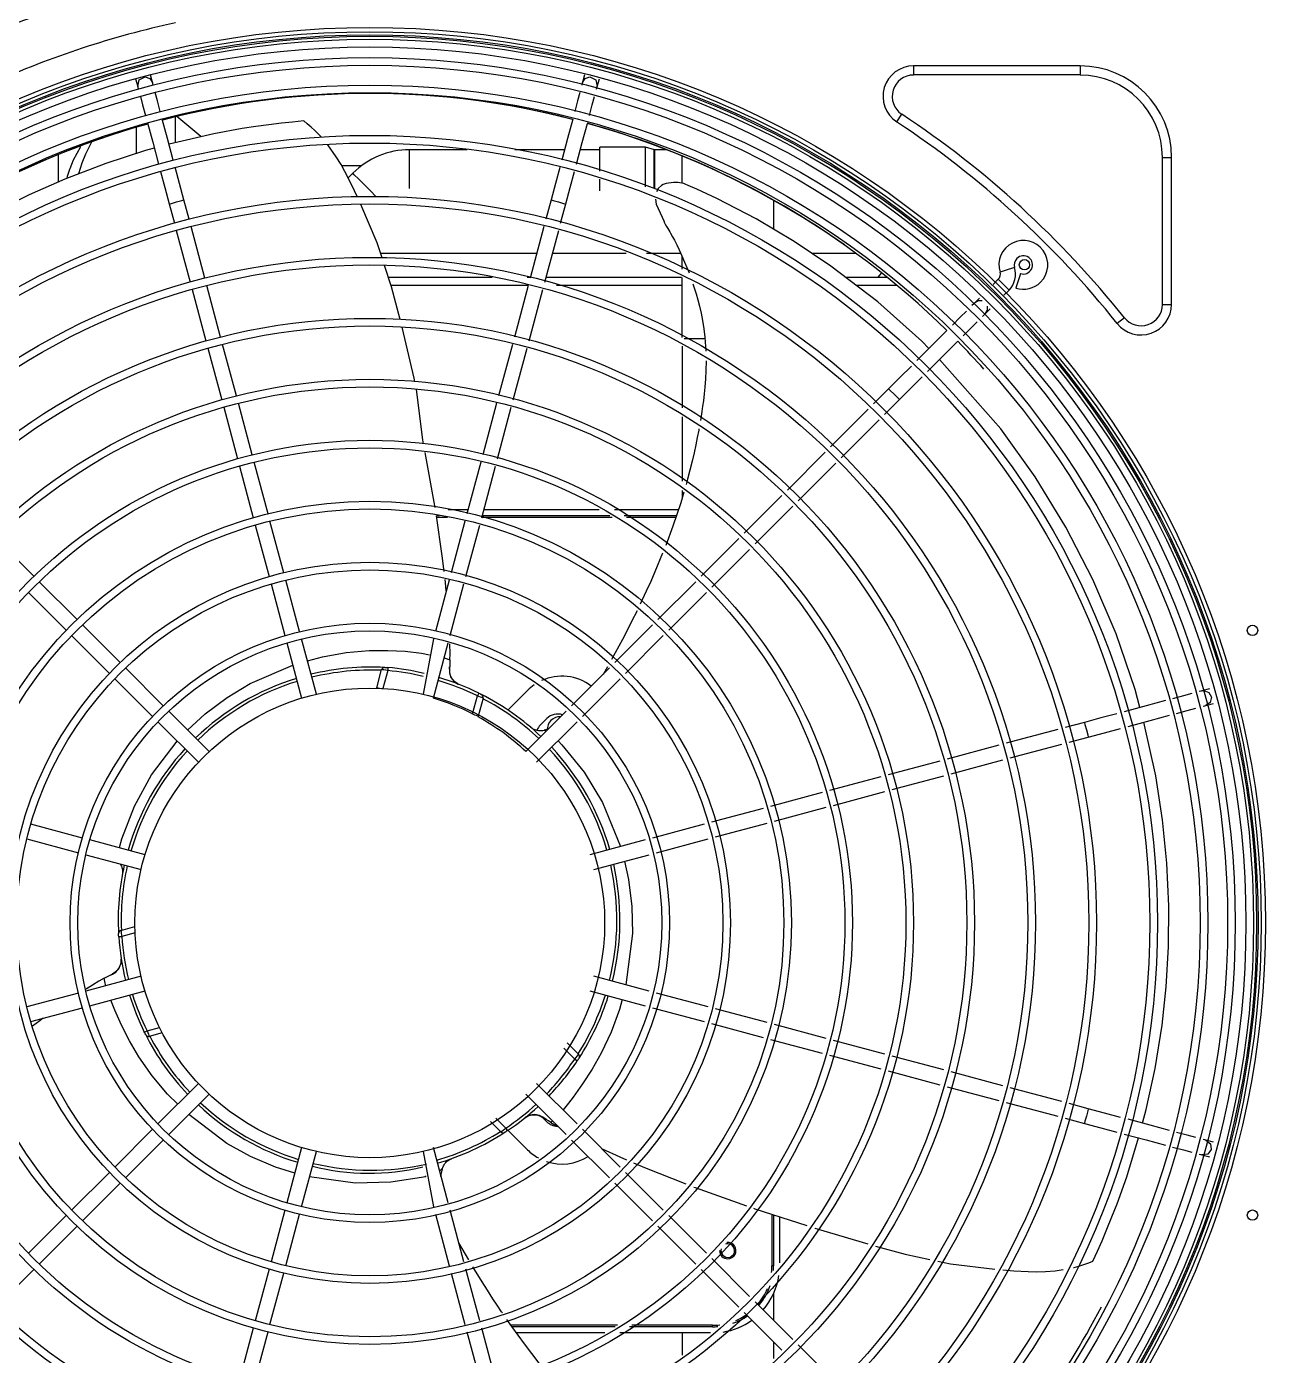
# Model space of a CAD drawing. Extents: x 594 to 813, y 174 to 240.
# Drawn here: x 744.013 to 748.087, y 198.53 to 202.901 of the extents above; entities that cross this region are included whole.
import ezdxf

# ---------------------------------------------------------------- set-up
doc = ezdxf.new("R2010")
doc.units = 0
doc.header["$MEASUREMENT"] = 0
doc.layers.add('AC.REF(S). PIPING', color=3, linetype='CONTINUOUS', lineweight=30)
doc.layers.add('LG-Product', color=3, linetype='CONTINUOUS')

# ---------------------------------------------------------------- blocks, each defined once
blk = doc.blocks.new('UW1-1')
at = {"layer": 'LG-Product', "color": 3, "linetype": 'Continuous'}
for p, q in [((1370.31, 4361.94), (1372.3, 4362.93)), ((1372.3, 4362.93), (1373.83, 4362.41)), ((1374.72, 4361.07), (1374.05, 4363.57)), ((1516.86, 4363.57), (1516.19, 4361.07)), ((1517.09, 4362.41), (1518.61, 4362.93)), ((1518.61, 4362.93), (1520.6, 4361.94)), ((1679.8, 4366.52), (1625.03, 4366.52)), ((1625.03, 4366.52), (1625.03, 4363.52)), ((1679.8, 4363.52), (1625.03, 4363.52)), ((1679.8, 4366.52), (1679.8, 4363.52)), ((1369.21, 4362.27), (1369.88, 4359.77)), ((1369.88, 4359.77), (1370.31, 4361.94)), ((1369.88, 4359.77), (1369.97, 4359.44)), ((1369.97, 4359.44), (1370.12, 4358.88)), ((1373.83, 4362.41), (1374.72, 4361.07)), ((1374.81, 4360.74), (1374.72, 4361.07)), ((1374.96, 4360.18), (1374.81, 4360.74)), ((1516.1, 4360.74), (1515.95, 4360.18)), ((1516.19, 4361.07), (1516.1, 4360.74)), ((1516.19, 4361.07), (1517.09, 4362.41)), ((1520.6, 4361.94), (1521.04, 4359.77)), ((1520.8, 4358.88), (1520.95, 4359.44)), ((1520.95, 4359.44), (1521.04, 4359.77)), ((1521.04, 4359.77), (1521.71, 4362.27)), ((1370.77, 4356.46), (1371.51, 4353.68)), ((1376.36, 4354.97), (1375.61, 4357.76)), ((1377.3, 4351.46), (1376.36, 4354.97)), ((1514.56, 4354.97), (1513.61, 4351.46)), ((1515.3, 4357.76), (1514.56, 4354.97)), ((1519.4, 4353.68), (1520.15, 4356.46)), ((1371.51, 4353.68), (1372.46, 4350.16)), ((1382.18, 4349.74), (1382.18, 4347.98)), ((1390.6, 4343.24), (1382.76, 4349.88)), ((1518.46, 4350.16), (1519.4, 4353.68)), ((1619.5, 4348.13), (1621.16, 4350.64)), ((1369.35, 4346.29), (1369.35, 4342.38)), ((1373.1, 4347.74), (1374.81, 4341.39)), ((1379.65, 4342.68), (1377.95, 4349.03)), ((1382.18, 4347.98), (1382.18, 4345.16)), ((1404.21, 4345.88), (1394.89, 4344.18)), ((1408.72, 4346.57), (1404.21, 4345.88)), ((1413.05, 4347.17), (1408.72, 4346.57)), ((1417.13, 4347.66), (1413.05, 4347.17)), ((1420.83, 4348.05), (1417.13, 4347.66)), ((1424.54, 4348.39), (1420.83, 4348.05)), ((1425.61, 4347.5), (1424.54, 4348.39)), ((1426.94, 4346.35), (1425.61, 4347.5)), ((1428.18, 4345.22), (1426.94, 4346.35)), ((1429.34, 4344.08), (1428.18, 4345.22)), ((1512.97, 4349.03), (1511.26, 4342.68)), ((1516.08, 4341.29), (1517.77, 4347.58)), ((1354.38, 4340.82), (1352.76, 4337.52)), ((1354.7, 4341.37), (1354.38, 4340.82)), ((1369.35, 4342.38), (1369.35, 4337.74)), ((1374.81, 4341.39), (1376.74, 4334.17)), ((1381.58, 4335.47), (1379.65, 4342.68)), ((1394.89, 4344.18), (1380.18, 4340.72)), ((1382.18, 4345.16), (1382.18, 4341.38)), ((1430.21, 4343.14), (1429.34, 4344.08)), ((1511.26, 4342.68), (1509.33, 4335.47)), ((1514.18, 4334.17), (1516.08, 4341.29)), ((1343.75, 4337.33), (1343.75, 4333.05)), ((1348.81, 4335.59), (1351.2, 4340.01)), ((1352.76, 4337.52), (1351.52, 4334.47)), ((1372.49, 4338.67), (1359.4, 4334.45)), ((1375.33, 4339.42), (1372.49, 4338.67)), ((1435.2, 4336.62), (1432.37, 4340.6)), ((1436.75, 4334.12), (1435.2, 4336.62)), ((1478.22, 4338.95), (1459.32, 4338.95)), ((1459.32, 4338.1), (1459.32, 4338.95)), ((1459.32, 4335.77), (1459.32, 4338.1)), ((1510.26, 4338.95), (1493.86, 4338.95)), ((1521.82, 4338.95), (1515.46, 4338.95)), ((1536.87, 4339.76), (1521.83, 4339.76)), ((1521.83, 4339.21), (1521.83, 4339.76)), ((1521.83, 4337.65), (1521.83, 4339.21)), ((1521.83, 4335.33), (1521.83, 4337.65)), ((1539.88, 4338.95), (1536.87, 4339.76)), ((1536.87, 4339.21), (1536.87, 4339.76)), ((1536.87, 4337.65), (1536.87, 4339.21)), ((1536.87, 4335.33), (1536.87, 4337.65)), ((1539.79, 4338.1), (1539.79, 4338.95)), ((1539.79, 4335.77), (1539.79, 4338.1)), ((1543.81, 4338.95), (1539.88, 4338.95)), ((1539.88, 4338.95), (1539.88, 4338.32)), ((1539.88, 4338.32), (1539.88, 4336.55)), ((1539.88, 4336.55), (1539.88, 4334)), ((1548.9, 4332.65), (1548.9, 4336.92)), ((1706.89, 4288.03), (1706.89, 4336.43)), ((1706.89, 4336.43), (1709.9, 4336.43)), ((1709.9, 4288.03), (1709.9, 4336.43)), ((1343.75, 4333.05), (1343.75, 4328.44)), ((1359.4, 4334.45), (1345.89, 4329.3)), ((1346.84, 4330.23), (1347.57, 4332.58)), ((1347.57, 4332.58), (1347.63, 4332.75)), ((1347.63, 4332.75), (1348.81, 4335.59)), ((1351.52, 4334.47), (1350.41, 4331.02)), ((1383.62, 4327.88), (1382.18, 4333.24)), ((1438.05, 4331.73), (1436.75, 4334.12)), ((1443.42, 4333.63), (1437.01, 4333.63)), ((1459.32, 4332.58), (1459.32, 4335.77)), ((1459.32, 4329.4), (1459.32, 4332.58)), ((1508.68, 4333.05), (1507.27, 4327.78)), ((1521.83, 4332.58), (1521.83, 4335.33)), ((1521.83, 4332.25), (1521.83, 4332.58)), ((1521.83, 4331.91), (1521.83, 4332.25)), ((1536.87, 4332.58), (1536.87, 4335.33)), ((1536.87, 4329.27), (1536.87, 4332.58)), ((1539.79, 4332.58), (1539.79, 4335.77)), ((1539.79, 4329.4), (1539.79, 4332.58)), ((1539.88, 4334), (1539.88, 4331.17)), ((1548.9, 4328.06), (1548.9, 4332.65)), ((1345.89, 4329.3), (1334.23, 4324.14)), ((1346.71, 4329.61), (1346.84, 4330.23)), ((1377.39, 4331.75), (1378.8, 4326.48)), ((1385.08, 4322.41), (1383.62, 4327.88)), ((1440.19, 4327.5), (1438.05, 4331.73)), ((1440.63, 4331.21), (1439.09, 4329.67)), ((1441.11, 4330.73), (1440.63, 4331.21)), ((1442.45, 4329.38), (1441.11, 4330.73)), ((1444.37, 4327.47), (1442.45, 4329.38)), ((1459.32, 4327.07), (1459.32, 4329.4)), ((1507.27, 4327.78), (1505.83, 4322.41)), ((1512.12, 4326.48), (1513.53, 4331.75)), ((1521.83, 4326.46), (1521.83, 4329.29)), ((1536.87, 4326.71), (1536.87, 4329.27)), ((1539.79, 4327.07), (1539.79, 4329.4)), ((1539.88, 4331.17), (1539.88, 4328.61)), ((1539.88, 4328.61), (1539.88, 4326.84)), ((1543.7, 4327.85), (1542.67, 4327.52)), ((1546.15, 4328.2), (1543.7, 4327.85)), ((1547.51, 4328.12), (1546.15, 4328.2)), ((1549.51, 4327.84), (1547.51, 4328.12)), ((1549.67, 4327.77), (1549.51, 4327.84)), ((1549.98, 4327.64), (1549.67, 4327.77)), ((1334.23, 4324.14), (1322.51, 4318.25)), ((1378.8, 4326.48), (1380.24, 4321.11)), ((1442.19, 4323.35), (1440.19, 4327.5)), ((1446.45, 4325.38), (1444.37, 4327.47)), ((1448.25, 4323.59), (1446.45, 4325.38)), ((1459.32, 4326.21), (1459.32, 4327.07)), ((1510.68, 4321.11), (1512.12, 4326.48)), ((1521.83, 4325.41), (1521.83, 4326.46)), ((1539.79, 4326.21), (1539.79, 4327.07)), ((1539.88, 4326.84), (1539.88, 4326.21)), ((1541.11, 4326.27), (1540.53, 4325.09)), ((1542.15, 4327.17), (1541.11, 4326.27)), ((1542.67, 4327.52), (1542.15, 4327.17)), ((1550.93, 4327.22), (1549.98, 4327.64)), ((1553.75, 4325.97), (1550.93, 4327.22)), ((1560.3, 4322.9), (1553.75, 4325.97)), ((1380.24, 4321.11), (1380.95, 4321.3)), ((1380.24, 4321.11), (1381.93, 4314.79)), ((1380.95, 4321.3), (1382.66, 4321.76)), ((1382.66, 4321.76), (1384.37, 4322.22)), ((1384.37, 4322.22), (1385.08, 4322.41)), ((1386.78, 4316.09), (1385.08, 4322.41)), ((1448.67, 4308.26), (1443.29, 4320.97)), ((1505.83, 4322.41), (1504.14, 4316.09)), ((1505.83, 4322.41), (1506.54, 4322.22)), ((1506.54, 4322.22), (1508.25, 4321.76)), ((1508.25, 4321.76), (1509.97, 4321.3)), ((1508.98, 4314.79), (1510.68, 4321.11)), ((1509.97, 4321.3), (1510.68, 4321.11)), ((1540.14, 4322.68), (1540.14, 4322.66)), ((1540.14, 4322.66), (1540.44, 4321.06)), ((1540.44, 4321.06), (1542.99, 4315.29)), ((1573.23, 4316.19), (1560.3, 4322.9)), ((1578.99, 4322.31), (1578.99, 4317.69)), ((1542.97, 4315.28), (1543.39, 4314.5)), ((1585.76, 4308.78), (1573.23, 4316.19)), ((1578.99, 4317.69), (1578.99, 4312.87)), ((1382.58, 4312.37), (1387.13, 4295.41)), ((1391.97, 4296.71), (1387.43, 4313.66)), ((1503.49, 4313.66), (1498.95, 4296.71)), ((1503.79, 4295.41), (1508.33, 4312.37)), ((1543.39, 4314.5), (1543.82, 4313.71)), ((1543.82, 4313.71), (1544.19, 4313.07)), ((1544.19, 4313.07), (1544.56, 4312.43)), ((1544.56, 4312.43), (1544.84, 4311.95)), ((1544.84, 4311.95), (1545.12, 4311.48)), ((1545.12, 4311.48), (1545.77, 4310.32)), ((1545.77, 4310.32), (1546.39, 4309.15)), ((1450.27, 4303.35), (1448.67, 4308.26)), ((1546.39, 4309.15), (1547.17, 4307.61)), ((1547.17, 4307.61), (1547.91, 4306.05)), ((1547.91, 4306.05), (1548.85, 4304.01)), ((1597.86, 4300.68), (1585.76, 4308.78)), ((1449.74, 4304.96), (1501.16, 4304.96)), ((1506.35, 4304.96), (1530.54, 4304.96)), ((1537.22, 4304.96), (1548.4, 4304.96)), ((1548.85, 4304.01), (1549.75, 4301.96)), ((1548.9, 4301.82), (1548.9, 4303.93)), ((1548.9, 4299.69), (1548.9, 4301.82)), ((1549.75, 4301.96), (1551.2, 4298.43)), ((1591.46, 4304.96), (1605.94, 4304.96)), ((1453.38, 4293.8), (1451.08, 4300.86)), ((1613.27, 4288.88), (1597.86, 4300.68)), ((1613.4, 4296.96), (1614.56, 4298.4)), ((1654.18, 4298.92), (1653.48, 4298.7)), ((1655.88, 4299.43), (1654.18, 4298.92)), ((1657.58, 4299.95), (1655.88, 4299.43)), ((1658.28, 4300.17), (1657.58, 4299.95)), ((1660, 4297.49), (1659.45, 4295.8)), ((1660.23, 4298.19), (1660, 4297.49)), ((1387.77, 4292.99), (1392.32, 4276.03)), ((1397.16, 4277.33), (1392.62, 4294.28)), ((1452.35, 4296.96), (1486.47, 4296.96)), ((1498.22, 4294.31), (1453.23, 4294.31)), ((1456.17, 4283.05), (1453.38, 4293.8)), ((1498.3, 4294.28), (1493.75, 4277.33)), ((1497.96, 4296.96), (1499.01, 4296.96)), ((1498.6, 4276.03), (1503.14, 4292.99)), ((1504.2, 4296.96), (1548.77, 4296.96)), ((1548.91, 4294.31), (1507.59, 4294.31)), ((1548.9, 4287.11), (1548.9, 4296.9)), ((1552.5, 4294.85), (1553.53, 4291.54)), ((1602.72, 4296.96), (1616.37, 4296.96)), ((1619.62, 4294.31), (1606.2, 4294.31)), ((1652.89, 4296.33), (1651.21, 4294.65)), ((1653.41, 4295.81), (1652.89, 4296.33)), ((1654.67, 4294.56), (1653.41, 4295.81)), ((1655.92, 4293.3), (1654.67, 4294.56)), ((1654.76, 4291.1), (1656.44, 4292.79)), ((1656.44, 4292.79), (1655.92, 4293.3)), ((1658.91, 4294.11), (1658.68, 4293.42)), ((1659.45, 4295.8), (1658.91, 4294.11)), ((1553.53, 4291.54), (1554.09, 4289.53)), ((1554.09, 4289.53), (1554.6, 4287.51)), ((1627.77, 4275.97), (1613.27, 4288.88)), ((1645.16, 4288.6), (1644.82, 4288.26)), ((1646.68, 4290.12), (1645.16, 4288.6)), ((1646.27, 4289.24), (1645.16, 4288.6)), ((1647.56, 4289.25), (1646.27, 4289.24)), ((1548.9, 4277.15), (1548.9, 4287.11)), ((1554.6, 4287.51), (1555.14, 4285.12)), ((1555.14, 4285.12), (1555.62, 4282.72)), ((1642.42, 4285.86), (1640.37, 4283.81)), ((1644.82, 4288.26), (1644.2, 4287.64)), ((1647.74, 4284.09), (1648.36, 4284.71)), ((1648.36, 4284.71), (1648.7, 4285.05)), ((1648.7, 4285.05), (1650.22, 4286.57)), ((1648.7, 4285.05), (1649.35, 4286.17)), ((1649.35, 4286.17), (1649.35, 4287.45)), ((1706.89, 4288.03), (1709.9, 4288.03)), ((1460.79, 4263.78), (1456.83, 4280.52)), ((1555.62, 4282.72), (1556.07, 4280.01)), ((1556.07, 4280.01), (1556.43, 4277.27)), ((1640.37, 4283.81), (1637.81, 4281.25)), ((1641.36, 4277.7), (1643.91, 4280.26)), ((1643.91, 4280.26), (1645.97, 4282.32)), ((1694.38, 4283.65), (1692.03, 4281.78)), ((1556.46, 4276.74), (1549.65, 4276.74)), ((1556.43, 4277.27), (1556.77, 4272.63)), ((1630.12, 4273.55), (1627.77, 4275.97)), ((1636.03, 4279.47), (1631.37, 4274.81)), ((1634.92, 4271.27), (1639.58, 4275.92)), ((1392.97, 4273.61), (1397.51, 4256.65)), ((1402.36, 4257.94), (1397.81, 4274.9)), ((1493.1, 4274.9), (1488.56, 4257.94)), ((1493.4, 4256.65), (1497.95, 4273.61)), ((1548.9, 4274.3), (1548.9, 4253.99)), ((1631.37, 4274.81), (1626.11, 4269.55)), ((1629.65, 4266), (1634.92, 4271.27)), ((1556.83, 4269.49), (1556.76, 4266.23)), ((1624.33, 4267.77), (1620.63, 4264.07)), ((1653.72, 4247.14), (1633.61, 4269.95)), ((1461.04, 4262.6), (1460.79, 4263.78)), ((1556.61, 4263.53), (1556.39, 4260.82)), ((1556.76, 4266.23), (1556.61, 4263.53)), ((1620.63, 4264.07), (1616.85, 4260.29)), ((1624.17, 4260.52), (1627.88, 4264.23)), ((1463.63, 4243.53), (1461.59, 4260.02)), ((1556.17, 4258.59), (1555.91, 4256.36)), ((1556.39, 4260.82), (1556.17, 4258.59)), ((1616.85, 4260.29), (1611.92, 4255.36)), ((1617.37, 4259.77), (1616.85, 4260.29)), ((1618.63, 4258.52), (1617.37, 4259.77)), ((1619.88, 4257.27), (1618.63, 4258.52)), ((1620.4, 4256.75), (1624.17, 4260.52)), ((1398.16, 4254.22), (1402.7, 4237.27)), ((1407.55, 4238.57), (1403.01, 4255.52)), ((1487.91, 4255.52), (1483.37, 4238.57)), ((1488.21, 4237.27), (1492.75, 4254.22)), ((1555.67, 4254.57), (1555.41, 4252.79)), ((1555.91, 4256.36), (1555.67, 4254.57)), ((1610.15, 4253.59), (1597.73, 4241.17)), ((1615.47, 4251.81), (1620.4, 4256.75)), ((1620.4, 4256.75), (1619.88, 4257.27)), ((1548.9, 4251.04), (1548.9, 4229.91)), ((1555.19, 4251.32), (1554.95, 4249.86)), ((1554.95, 4249.86), (1554.95, 4249.86)), ((1555.41, 4252.79), (1555.19, 4251.32)), ((1601.28, 4237.63), (1613.69, 4250.04)), ((1554.38, 4246.65), (1553.92, 4244.27)), ((1554.47, 4247.16), (1554.38, 4246.65)), ((1665.04, 4231.38), (1653.72, 4247.14)), ((1463.88, 4242.18), (1463.63, 4243.53)), ((1553.44, 4241.89), (1552.86, 4239.21)), ((1553.92, 4244.27), (1553.44, 4241.89)), ((1412.74, 4219.19), (1408.2, 4236.14)), ((1467.42, 4222.99), (1464.4, 4239.37)), ((1482.72, 4236.14), (1478.17, 4219.19)), ((1552.24, 4236.53), (1551.52, 4233.56)), ((1552.86, 4239.21), (1552.24, 4236.53)), ((1595.96, 4239.4), (1583.54, 4226.98)), ((1403.35, 4234.84), (1407.9, 4217.89)), ((1483.02, 4217.89), (1487.56, 4234.84)), ((1551.52, 4233.56), (1550.74, 4230.6)), ((1587.09, 4223.44), (1599.51, 4235.85)), ((1550.74, 4230.6), (1550.24, 4228.78)), ((1675.17, 4214.82), (1665.04, 4231.38)), ((1467.7, 4221.2), (1467.42, 4222.99)), ((1548.47, 4222.82), (1547.22, 4218.95)), ((1549.52, 4226.29), (1548.47, 4222.82)), ((1548.9, 4226.82), (1548.9, 4224.28)), ((1581.77, 4225.21), (1569.36, 4212.8)), ((1468.12, 4218.56), (1469.15, 4218.56)), ((1470.03, 4205.35), (1468.12, 4218.54)), ((1472, 4220.57), (1478.54, 4220.57)), ((1483.2, 4218.56), (1525.11, 4218.56)), ((1483.74, 4220.57), (1521.66, 4220.57)), ((1526.64, 4220.57), (1547.72, 4220.57)), ((1529.88, 4218.56), (1547.05, 4218.56)), ((1547.22, 4218.95), (1545.9, 4215.11)), ((1572.9, 4209.25), (1585.32, 4221.66)), ((1408.55, 4215.46), (1413.09, 4198.5)), ((1417.94, 4199.8), (1413.39, 4216.76)), ((1468.2, 4218.06), (1471.76, 4218.06)), ((1477.52, 4216.76), (1472.98, 4199.8)), ((1477.82, 4198.5), (1482.37, 4215.46)), ((1483.06, 4218.06), (1525.93, 4218.06)), ((1530.66, 4218.06), (1546.88, 4218.06)), ((1545.9, 4215.11), (1543.52, 4208.69)), ((1684.06, 4197.56), (1675.17, 4214.82)), ((1335.75, 4198.61), (1323.33, 4211.02)), ((1567.58, 4211.02), (1555.17, 4198.61)), ((1470.66, 4200.14), (1470.03, 4205.35)), ((1542.52, 4206.17), (1540, 4200.1)), ((1558.72, 4195.06), (1571.13, 4207.48)), ((1349.93, 4184.42), (1337.52, 4196.84)), ((1423.13, 4180.42), (1418.58, 4197.38)), ((1472.33, 4197.38), (1467.79, 4180.42)), ((1471.09, 4196.52), (1470.96, 4197.59)), ((1538.6, 4196.91), (1537.16, 4193.73)), ((1540, 4200.1), (1538.6, 4196.91)), ((1553.4, 4196.84), (1540.98, 4184.42)), ((1691.65, 4179.7), (1684.06, 4197.56)), ((1333.97, 4193.29), (1346.39, 4180.88)), ((1413.74, 4196.08), (1418.28, 4179.12)), ((1471.34, 4193.78), (1471.09, 4196.52)), ((1472.63, 4179.12), (1477.18, 4196.08)), ((1537.16, 4193.73), (1535.16, 4189.44)), ((1544.53, 4180.88), (1556.94, 4193.29)), ((1532.33, 4183.69), (1530.83, 4180.75)), ((1534.1, 4187.25), (1532.33, 4183.69)), ((1348.16, 4179.1), (1360.57, 4166.69)), ((1364.12, 4170.23), (1351.71, 4182.65)), ((1539.21, 4182.65), (1526.79, 4170.23)), ((1530.83, 4180.75), (1529.31, 4177.82)), ((1530.34, 4166.69), (1542.75, 4179.1)), ((1697.91, 4161.33), (1691.65, 4179.7)), ((1418.93, 4176.7), (1423.8, 4158.52)), ((1428.65, 4159.82), (1423.78, 4178)), ((1467.14, 4178), (1463.77, 4159.82)), ((1467.11, 4158.52), (1471.98, 4176.7)), ((1472.6, 4173.14), (1472.55, 4176.44)), ((1529.31, 4177.82), (1525.71, 4171.22)), ((1425.69, 4170.81), (1430.65, 4172.14)), ((1430.65, 4172.14), (1438.43, 4173.5)), ((1438.43, 4173.5), (1446.01, 4174.16)), ((1446.01, 4174.16), (1452.15, 4174.24)), ((1452.15, 4174.24), (1457.9, 4173.94)), ((1457.9, 4173.94), (1463.2, 4173.35)), ((1463.2, 4173.35), (1465.89, 4172.77)), ((1470.66, 4171.77), (1471.05, 4171.68)), ((1471.05, 4171.68), (1472.58, 4171.16)), ((1472.58, 4171.16), (1472.5, 4169.38)), ((1472.58, 4171.16), (1472.6, 4173.14)), ((1472.58, 4171.16), (1472.58, 4171.16)), ((1378.31, 4156.04), (1365.9, 4168.46)), ((1406.88, 4163.37), (1420.89, 4169.34)), ((1448.51, 4161.95), (1450.11, 4167.9)), ((1450.15, 4167.9), (1450.11, 4167.9)), ((1450.4, 4167.86), (1450.15, 4167.9)), ((1450.85, 4167.79), (1450.4, 4167.86)), ((1452.1, 4167.58), (1450.53, 4161.72)), ((1451.44, 4167.69), (1450.85, 4167.79)), ((1451.13, 4168.65), (1451.18, 4168.64)), ((1451.18, 4168.64), (1451.34, 4168.63)), ((1451.34, 4168.63), (1451.59, 4168.62)), ((1452.1, 4167.58), (1451.44, 4167.69)), ((1451.59, 4168.62), (1451.9, 4168.6)), ((1451.9, 4168.6), (1452.16, 4168.58)), ((1452.14, 4168.29), (1452.1, 4167.58)), ((1452.16, 4168.58), (1452.14, 4168.29)), ((1472.5, 4169.38), (1472.41, 4168.12)), ((1472.41, 4168.12), (1472.47, 4168.08)), ((1472.41, 4168.12), (1472.44, 4166.81)), ((1472.47, 4168.08), (1472.41, 4167.99)), ((1472.43, 4168.11), (1472.47, 4168.85)), ((1472.44, 4166.81), (1472.89, 4165.35)), ((1472.5, 4167.53), (1472.52, 4167.82)), ((1472.54, 4166.92), (1472.5, 4167.53)), ((1472.52, 4167.82), (1472.56, 4168.1)), ((1472.68, 4166.31), (1472.54, 4166.92)), ((1472.91, 4165.67), (1472.68, 4166.31)), ((1525.02, 4168.46), (1512.6, 4156.04)), ((1524.38, 4168.79), (1522.97, 4166.31)), ((1362.35, 4164.91), (1374.77, 4152.5)), ((1399.25, 4158.77), (1406.88, 4163.37)), ((1448.51, 4161.95), (1448.62, 4161.93)), ((1448.62, 4161.93), (1448.94, 4161.89)), ((1448.94, 4161.89), (1449.44, 4161.81)), ((1449.44, 4161.81), (1450.06, 4161.72)), ((1450.06, 4161.72), (1450.51, 4161.65)), ((1472.89, 4165.35), (1474.08, 4163.84)), ((1473.22, 4165.07), (1472.91, 4165.67)), ((1473.53, 4164.62), (1473.22, 4165.07)), ((1473.88, 4164.2), (1473.53, 4164.62)), ((1474.18, 4163.91), (1473.88, 4164.2)), ((1474.08, 4163.84), (1475.25, 4163.16)), ((1474.49, 4163.66), (1474.18, 4163.91)), ((1474.94, 4163.36), (1474.49, 4163.66)), ((1475.41, 4163.11), (1474.94, 4163.36)), ((1475.25, 4163.16), (1475.26, 4163.15)), ((1475.5, 4163.06), (1475.26, 4163.15)), ((1475.57, 4163.03), (1475.5, 4163.06)), ((1516.15, 4152.5), (1528.57, 4164.91)), ((1722.38, 4161.6), (1719.88, 4160.93)), ((1392.08, 4153.38), (1399.25, 4158.77)), ((1480.01, 4153.34), (1481.6, 4159.27)), ((1481.92, 4159.91), (1481.6, 4159.27)), ((1482.03, 4159.11), (1481.6, 4159.27)), ((1483.49, 4158.56), (1481.89, 4152.6)), ((1482.05, 4160.17), (1481.92, 4159.91)), ((1482.61, 4158.89), (1482.03, 4159.11)), ((1482.05, 4160.17), (1482.36, 4160.02)), ((1482.36, 4160.02), (1482.64, 4159.88)), ((1483.08, 4158.71), (1482.61, 4158.89)), ((1482.64, 4159.88), (1482.85, 4159.77)), ((1482.85, 4159.77), (1482.96, 4159.72)), ((1482.96, 4159.72), (1482.97, 4159.71)), ((1483.38, 4158.6), (1483.08, 4158.71)), ((1483.49, 4158.56), (1483.38, 4158.6)), ((1491.64, 4154.62), (1498.06, 4161.04)), ((1699.49, 4155.47), (1697.91, 4161.33)), ((1707.9, 4157.72), (1701.53, 4156.01)), ((1713.78, 4159.3), (1710.26, 4158.35)), ((1716.56, 4160.04), (1713.78, 4159.3)), ((1719.55, 4160.84), (1718.99, 4160.69)), ((1719.88, 4160.93), (1719.55, 4160.84)), ((1719.88, 4160.93), (1720.2, 4160.99)), ((1720.2, 4160.99), (1720.53, 4161.01)), ((1720.53, 4161.01), (1722.18, 4160.39)), ((1722.18, 4160.39), (1723.01, 4158.83)), ((1723.01, 4158.83), (1722.61, 4157.11)), ((1393.39, 4140.96), (1380.09, 4154.27)), ((1386.31, 4148.04), (1392.08, 4153.38)), ((1480, 4153.32), (1480.01, 4153.34)), ((1480, 4153.31), (1480, 4153.32)), ((1480.01, 4153.34), (1480.64, 4153.09)), ((1480.64, 4153.09), (1481.19, 4152.88)), ((1481.19, 4152.88), (1481.61, 4152.71)), ((1510.83, 4154.27), (1497.52, 4140.96)), ((1691.85, 4153.42), (1686.59, 4152.01)), ((1701.53, 4156.01), (1694.28, 4154.07)), ((1702.83, 4151.17), (1709.2, 4152.88)), ((1711.56, 4153.51), (1715.08, 4154.45)), ((1715.08, 4154.45), (1717.86, 4155.2)), ((1720.28, 4155.85), (1720.85, 4156)), ((1720.85, 4156), (1721.18, 4156.08)), ((1722.61, 4157.11), (1721.18, 4156.08)), ((1721.18, 4156.08), (1723.68, 4156.75)), ((1376.54, 4150.72), (1389.84, 4137.42)), ((1481.61, 4152.71), (1481.85, 4152.62)), ((1481.85, 4152.62), (1481.89, 4152.6)), ((1499.17, 4148.92), (1499.15, 4148.93)), ((1499.17, 4148.93), (1499.16, 4148.94)), ((1499.18, 4148.92), (1499.17, 4148.93)), ((1499.19, 4148.91), (1499.18, 4148.92)), ((1499.2, 4148.9), (1499.19, 4148.91)), ((1499.23, 4148.88), (1499.2, 4148.9)), ((1499.26, 4148.86), (1499.23, 4148.88)), ((1499.32, 4148.8), (1499.26, 4148.86)), ((1499.4, 4148.75), (1499.32, 4148.8)), ((1499.57, 4148.63), (1499.4, 4148.75)), ((1499.74, 4148.52), (1499.57, 4148.63)), ((1499.98, 4148.37), (1499.74, 4148.52)), ((1501.07, 4137.42), (1514.38, 4150.72)), ((1502.32, 4149.7), (1504.45, 4151.82)), ((1681.22, 4150.57), (1674.9, 4148.88)), ((1686.59, 4152.01), (1681.22, 4150.57)), ((1681.22, 4150.57), (1681.41, 4149.86)), ((1681.41, 4149.86), (1681.87, 4148.15)), ((1687.89, 4147.16), (1693.15, 4148.58)), ((1695.58, 4149.22), (1702.83, 4151.17)), ((1704.74, 4132.97), (1700.8, 4150.63)), ((1374.45, 4133.35), (1382.91, 4144.34)), ((1500.23, 4148.25), (1499.98, 4148.37)), ((1500.55, 4148.11), (1500.23, 4148.25)), ((1500.89, 4147.99), (1500.55, 4148.11)), ((1501.28, 4147.88), (1500.89, 4147.99)), ((1501.69, 4147.81), (1501.28, 4147.88)), ((1502.16, 4147.76), (1501.69, 4147.81)), ((1502.63, 4147.76), (1502.16, 4147.76)), ((1503.14, 4147.81), (1502.63, 4147.76)), ((1503.64, 4147.92), (1503.14, 4147.81)), ((1503.64, 4147.95), (1503.61, 4147.95)), ((1503.61, 4147.95), (1504.26, 4147.7)), ((1504.99, 4148.4), (1503.63, 4148.01)), ((1508.14, 4144.48), (1509.37, 4143.22)), ((1672.47, 4148.23), (1655.52, 4143.68)), ((1676.19, 4144.03), (1682.52, 4145.73)), ((1681.87, 4148.15), (1682.33, 4146.43)), ((1682.33, 4146.43), (1682.52, 4145.73)), ((1682.52, 4145.73), (1687.89, 4147.16)), ((1509.37, 4143.22), (1516.69, 4134.2)), ((1653.09, 4143.03), (1636.14, 4138.49)), ((1656.81, 4138.84), (1673.77, 4143.38)), ((1633.71, 4137.84), (1616.75, 4133.3)), ((1637.43, 4133.65), (1654.39, 4138.19)), ((1368.81, 4123.04), (1374.45, 4133.35)), ((1516.69, 4134.2), (1522.79, 4124.17)), ((1614.33, 4132.65), (1597.37, 4128.1)), ((1618.05, 4128.45), (1635.01, 4133)), ((1706.96, 4118.54), (1704.74, 4132.97)), ((1594.95, 4127.45), (1577.99, 4122.91)), ((1598.67, 4123.26), (1615.63, 4127.8)), ((1364.66, 4112.2), (1368.81, 4123.04)), ((1522.79, 4124.17), (1528.64, 4109.69)), ((1575.57, 4122.26), (1558.61, 4117.72)), ((1579.29, 4118.07), (1596.25, 4122.61)), ((1708.38, 4104.21), (1706.96, 4118.54)), ((1351.69, 4112.52), (1334.73, 4117.07)), ((1556.19, 4117.07), (1539.23, 4112.52)), ((1559.91, 4112.87), (1576.87, 4117.42)), ((1333.43, 4112.22), (1350.39, 4107.68)), ((1372.29, 4107), (1354.11, 4111.88)), ((1363.83, 4109.27), (1363.86, 4109.37)), ((1363.86, 4109.37), (1364.66, 4112.2)), ((1536.81, 4111.88), (1518.63, 4107)), ((1540.53, 4107.68), (1557.49, 4112.22)), ((1352.81, 4107.03), (1370.99, 4102.16)), ((1519.93, 4102.16), (1538.1, 4107.03)), ((1529.97, 4104.85), (1531.32, 4098.88)), ((1364.15, 4104), (1364.53, 4103.26)), ((1364.53, 4103.26), (1364.67, 4102.87)), ((1364.67, 4102.87), (1364.77, 4102.47)), ((1364.77, 4102.47), (1364.84, 4102.12)), ((1364.82, 4100.52), (1364.81, 4100.51)), ((1364.81, 4100.51), (1364.81, 4100.5)), ((1364.83, 4100.58), (1364.82, 4100.55)), ((1364.82, 4100.55), (1364.82, 4100.54)), ((1364.82, 4100.54), (1364.82, 4100.52)), ((1364.82, 4100.52), (1364.82, 4100.5)), ((1364.85, 4100.71), (1364.83, 4100.62)), ((1364.83, 4100.62), (1364.83, 4100.58)), ((1364.84, 4102.12), (1364.88, 4101.77)), ((1364.86, 4100.8), (1364.85, 4100.71)), ((1364.88, 4101.01), (1364.86, 4100.8)), ((1364.88, 4101.77), (1364.89, 4101.49)), ((1364.89, 4101.21), (1364.88, 4101.01)), ((1364.89, 4101.49), (1364.89, 4101.21)), ((1709, 4090.24), (1708.38, 4104.21)), ((1531.32, 4098.88), (1532.4, 4089.97)), ((1532.4, 4089.97), (1532.57, 4081.07)), ((1708.89, 4076.7), (1709, 4090.24)), ((1364.32, 4082.12), (1368.98, 4083.36)), ((1363.58, 4081.08), (1363.58, 4081.09)), ((1363.58, 4080.95), (1363.58, 4081.08)), ((1363.6, 4080.72), (1363.58, 4080.95)), ((1363.62, 4080.41), (1363.6, 4080.72)), ((1363.64, 4080.06), (1363.62, 4080.41)), ((1363.64, 4080.06), (1363.93, 4080.08)), ((1363.93, 4080.08), (1364.64, 4080.13)), ((1364.32, 4082.12), (1364.34, 4082.01)), ((1364.34, 4082.01), (1364.39, 4081.68)), ((1364.39, 4081.68), (1364.47, 4081.19)), ((1364.47, 4081.19), (1364.57, 4080.57)), ((1364.57, 4080.57), (1364.64, 4080.13)), ((1369.04, 4081.3), (1364.64, 4080.13)), ((1532.57, 4081.07), (1530.43, 4064.23)), ((1708.13, 4063.6), (1708.89, 4076.7)), ((1363.81, 4069.97), (1363.45, 4069.4)), ((1363.73, 4069.54), (1364.44, 4071.32)), ((1364.05, 4070.46), (1363.81, 4069.97)), ((1364.23, 4070.98), (1364.05, 4070.46)), ((1364.33, 4071.37), (1364.23, 4070.98)), ((1364.4, 4071.78), (1364.33, 4071.37)), ((1364.4, 4073.02), (1364.41, 4072.95)), ((1364.44, 4072.31), (1364.4, 4071.78)), ((1364.41, 4072.95), (1364.45, 4072.69)), ((1364.41, 4072.85), (1364.44, 4072.31)), ((1364.44, 4071.32), (1364.45, 4072.68)), ((1364.45, 4072.68), (1364.45, 4072.69)), ((1370.99, 4067.04), (1352.81, 4062.17)), ((1358.86, 4066.37), (1357.14, 4065.4)), ((1358.86, 4066.37), (1360.44, 4067.19)), ((1359.18, 4064.78), (1358.86, 4066.37)), ((1358.86, 4066.37), (1358.86, 4066.37)), ((1360.44, 4067.19), (1361.57, 4067.74)), ((1361.8, 4067.88), (1360.91, 4067.42)), ((1361.78, 4067.99), (1361.52, 4067.88)), ((1361.57, 4067.74), (1362.69, 4068.42)), ((1361.57, 4067.74), (1361.58, 4067.82)), ((1361.58, 4067.82), (1361.58, 4067.82)), ((1361.58, 4067.82), (1361.69, 4067.81)), ((1362.04, 4068.11), (1361.78, 4067.99)), ((1362.55, 4068.46), (1362.04, 4068.11)), ((1363.01, 4068.88), (1362.55, 4068.46)), ((1362.69, 4068.42), (1363.73, 4069.54)), ((1363.45, 4069.4), (1363.01, 4068.88)), ((1538.1, 4062.17), (1519.93, 4067.04)), ((1350.39, 4061.52), (1333.43, 4056.98)), ((1353.65, 4063.31), (1352.88, 4062.83)), ((1357.14, 4065.4), (1352.89, 4062.81)), ((1354.11, 4057.33), (1372.29, 4062.2)), ((1359.42, 4063.94), (1359.18, 4064.78)), ((1518.63, 4062.2), (1536.81, 4057.33)), ((1557.49, 4056.98), (1540.53, 4061.52)), ((1706.77, 4050.92), (1708.13, 4063.6)), ((1334.73, 4052.13), (1351.69, 4056.68)), ((1362.4, 4055.85), (1361.01, 4059.18)), ((1529.16, 4059.38), (1528.29, 4056.1)), ((1539.23, 4056.68), (1556.19, 4052.13)), ((1337.64, 4052.4), (1335.32, 4050.66)), ((1338.8, 4053.22), (1337.64, 4052.4)), ((1364.53, 4050.97), (1362.4, 4055.85)), ((1528.29, 4056.1), (1525.57, 4048.69)), ((1576.87, 4051.78), (1559.91, 4056.33)), ((1367.16, 4045.82), (1364.53, 4050.97)), ((1372.05, 4048.68), (1372.31, 4048.81)), ((1372.16, 4048.44), (1372.05, 4048.68)), ((1372.3, 4048.16), (1372.16, 4048.44)), ((1372.41, 4047.94), (1372.3, 4048.16)), ((1372.31, 4048.81), (1372.95, 4049.12)), ((1372.49, 4047.8), (1372.41, 4047.94)), ((1372.95, 4049.12), (1377.04, 4050.22)), ((1372.95, 4049.12), (1373.18, 4048.49)), ((1373.18, 4048.49), (1373.4, 4047.94)), ((1373.4, 4047.94), (1373.56, 4047.52)), ((1377.98, 4048.39), (1373.67, 4047.23)), ((1525.57, 4048.69), (1522.35, 4041.79)), ((1558.61, 4051.48), (1575.57, 4046.94)), ((1596.25, 4046.59), (1579.29, 4051.14)), ((1704.48, 4036.65), (1706.77, 4050.92)), ((1370.29, 4040.56), (1367.16, 4045.82)), ((1372.51, 4047.75), (1372.49, 4047.8)), ((1373.56, 4047.52), (1373.65, 4047.28)), ((1373.65, 4047.28), (1373.67, 4047.23)), ((1511.11, 4045.15), (1514.89, 4041.37)), ((1577.99, 4046.29), (1594.95, 4041.75)), ((1615.63, 4041.4), (1598.67, 4045.94)), ((1374.66, 4034.32), (1370.29, 4040.56)), ((1513.61, 4039.81), (1510.03, 4043.39)), ((1513.61, 4039.81), (1514.04, 4040.32)), ((1513.61, 4039.81), (1514.2, 4039.41)), ((1514.04, 4040.32), (1514.41, 4040.79)), ((1514.2, 4039.41), (1514.45, 4039.25)), ((1514.41, 4040.79), (1514.7, 4041.14)), ((1514.59, 4039.46), (1514.45, 4039.25)), ((1514.77, 4039.73), (1514.59, 4039.46)), ((1514.7, 4041.14), (1514.86, 4041.33)), ((1514.9, 4039.93), (1514.77, 4039.73)), ((1514.86, 4041.33), (1514.89, 4041.37)), ((1514.99, 4040.07), (1514.9, 4039.93)), ((1515.02, 4040.11), (1514.99, 4040.07)), ((1522.35, 4041.79), (1519.36, 4036.44)), ((1597.37, 4041.1), (1614.33, 4036.55)), ((1635.01, 4036.21), (1618.05, 4040.75)), ((1519.36, 4036.44), (1516.22, 4031.6)), ((1616.75, 4035.9), (1633.71, 4031.36)), ((1654.39, 4031.01), (1637.43, 4035.56)), ((1701.58, 4023.2), (1704.48, 4036.65)), ((1379.72, 4028.27), (1374.66, 4034.32)), ((1389.84, 4031.78), (1376.54, 4018.48)), ((1514.38, 4018.48), (1501.07, 4031.78)), ((1516.22, 4031.6), (1513.06, 4027.3)), ((1636.14, 4030.71), (1653.09, 4026.17)), ((1383.03, 4024.96), (1379.72, 4028.27)), ((1380.09, 4014.93), (1393.39, 4028.24)), ((1497.52, 4028.24), (1510.83, 4014.93)), ((1513.06, 4027.3), (1511.52, 4025.33)), ((1673.77, 4025.82), (1656.81, 4030.36)), ((1511.52, 4025.33), (1509.78, 4023.08)), ((1655.52, 4025.52), (1672.47, 4020.98)), ((1682.52, 4023.48), (1676.19, 4025.17)), ((1682.33, 4022.77), (1681.87, 4021.05)), ((1682.52, 4023.48), (1682.33, 4022.77)), ((1687.89, 4022.04), (1682.52, 4023.48)), ((1693.15, 4020.63), (1687.89, 4022.04)), ((1700.37, 4018.7), (1701.58, 4023.2)), ((1399.2, 4012.07), (1386.67, 4021.52)), ((1489.35, 4015.83), (1485.92, 4019.27)), ((1487.64, 4020.39), (1490.92, 4017.11)), ((1497.19, 4020.45), (1497.25, 4020.5)), ((1497.25, 4020.5), (1497.45, 4020.66)), ((1497.33, 4020.55), (1497.79, 4020.84)), ((1498.64, 4021.34), (1497.45, 4020.67)), ((1497.45, 4020.67), (1497.45, 4020.66)), ((1497.79, 4020.84), (1498.27, 4021.08)), ((1498.27, 4021.08), (1498.65, 4021.22)), ((1500.53, 4021.61), (1498.64, 4021.34)), ((1498.65, 4021.22), (1499.04, 4021.33)), ((1499.04, 4021.33), (1499.58, 4021.43)), ((1499.58, 4021.43), (1500.13, 4021.47)), ((1500.13, 4021.47), (1500.8, 4021.44)), ((1502.03, 4021.28), (1500.53, 4021.61)), ((1500.8, 4021.44), (1501.47, 4021.31)), ((1501.47, 4021.31), (1502.06, 4021.13)), ((1503.17, 4020.65), (1502.03, 4021.28)), ((1502.06, 4021.13), (1502.62, 4020.86)), ((1502.62, 4020.86), (1502.86, 4020.7)), ((1502.86, 4020.7), (1503.08, 4020.52)), ((1503.1, 4020.61), (1503.06, 4020.71)), ((1503.06, 4020.57), (1504.45, 4019.18)), ((1503.17, 4020.65), (1503.1, 4020.61)), ((1503.15, 4020.63), (1503.78, 4020.23)), ((1504.22, 4019.94), (1503.17, 4020.65)), ((1504.98, 4019.44), (1504.22, 4019.94)), ((1505.72, 4018.98), (1504.98, 4019.44)), ((1506.29, 4019.48), (1505.72, 4018.98)), ((1505.72, 4018.98), (1507.42, 4017.98)), ((1505.72, 4018.98), (1505.72, 4018.98)), ((1507.42, 4017.98), (1508.28, 4017.5)), ((1674.9, 4020.33), (1681.22, 4018.63)), ((1681.41, 4019.34), (1681.22, 4018.63)), ((1681.22, 4018.63), (1686.59, 4017.19)), ((1681.87, 4021.05), (1681.41, 4019.34)), ((1702.81, 4018.04), (1695.58, 4019.98)), ((1709.18, 4016.33), (1702.81, 4018.04)), ((1374.77, 4016.71), (1362.35, 4004.29)), ((1365.9, 4000.74), (1378.31, 4013.16)), ((1489.35, 4015.83), (1489.44, 4015.91)), ((1489.44, 4015.91), (1489.69, 4016.11)), ((1489.69, 4016.11), (1490.08, 4016.43)), ((1490.08, 4016.43), (1490.57, 4016.82)), ((1490.57, 4016.82), (1490.92, 4017.11)), ((1490.62, 4015.71), (1490.61, 4015.7)), ((1490.73, 4015.78), (1490.62, 4015.71)), ((1490.92, 4015.91), (1490.73, 4015.78)), ((1490.92, 4017.11), (1491.31, 4016.52)), ((1491.18, 4016.08), (1490.92, 4015.91)), ((1491.47, 4016.27), (1491.18, 4016.08)), ((1491.31, 4016.52), (1491.47, 4016.27)), ((1491.64, 4016.38), (1498.06, 4009.96)), ((1512.6, 4013.16), (1525.02, 4000.74)), ((1528.57, 4004.29), (1516.15, 4016.71)), ((1686.59, 4017.19), (1691.85, 4015.78)), ((1694.28, 4015.13), (1701.51, 4013.19)), ((1695.16, 4001.05), (1699.06, 4013.85)), ((1701.51, 4013.19), (1707.88, 4011.49)), ((1715.08, 4014.75), (1711.56, 4015.69)), ((1717.86, 4014.01), (1715.08, 4014.75)), ((1720.85, 4013.21), (1720.28, 4013.36)), ((1721.18, 4013.12), (1720.85, 4013.21)), ((1723.68, 4012.45), (1721.18, 4013.12)), ((1721.18, 4013.12), (1722.7, 4011.95)), ((1407, 4007.76), (1399.2, 4012.07)), ((1423.8, 4010.68), (1418.93, 3992.5)), ((1423.78, 3991.2), (1428.65, 4009.38)), ((1463.77, 4009.38), (1467.14, 3991.2)), ((1471.98, 3992.5), (1467.11, 4010.68)), ((1522.59, 4010.28), (1528.42, 4007.59)), ((1710.26, 4010.85), (1713.78, 4009.91)), ((1713.78, 4009.91), (1716.56, 4009.16)), ((1722.95, 4010.05), (1721.78, 4008.52)), ((1722.7, 4011.95), (1722.95, 4010.05)), ((1415.25, 4004.25), (1407, 4007.76)), ((1421.55, 4002.29), (1415.25, 4004.25)), ((1470.22, 4004.18), (1470.43, 4004.64)), ((1470.43, 4004.64), (1470.66, 4005.05)), ((1470.66, 4005.05), (1470.93, 4005.44)), ((1470.93, 4005.44), (1471.2, 4005.75)), ((1471.2, 4005.75), (1471.49, 4006.05)), ((1471.49, 4006.05), (1471.76, 4006.27)), ((1471.76, 4006.27), (1472.04, 4006.48)), ((1472.04, 4006.48), (1472.28, 4006.64)), ((1472.28, 4006.64), (1472.53, 4006.78)), ((1472.53, 4006.78), (1472.71, 4006.87)), ((1472.71, 4006.87), (1472.9, 4006.96)), ((1472.9, 4006.96), (1472.98, 4006.99)), ((1472.98, 4006.99), (1473.07, 4007.03)), ((1473.07, 4007.03), (1473.1, 4007.04)), ((1473.1, 4007.04), (1473.13, 4007.05)), ((1473.13, 4007.05), (1473.15, 4007.06)), ((1473.15, 4007.06), (1473.16, 4007.06)), ((1473.16, 4007.07), (1473.18, 4007.08)), ((1473.16, 4007.06), (1473.18, 4007.07)), ((1473.18, 4007.07), (1473.19, 4007.07)), ((1528.42, 4007.59), (1530.62, 4006.65)), ((1532.94, 4005.66), (1536.6, 4004.09)), ((1718.99, 4008.51), (1719.55, 4008.36)), ((1719.55, 4008.36), (1719.88, 4008.27)), ((1721.78, 4008.52), (1719.88, 4008.27)), ((1719.88, 4008.27), (1722.38, 4007.6)), ((1360.57, 4002.51), (1348.16, 3990.1)), ((1441.42, 3998.99), (1426.42, 4001.07)), ((1464.63, 4001.08), (1453.16, 3999.26)), ((1464.4, 4001.41), (1464.63, 4001.08)), ((1469.94, 4003.59), (1469.18, 4002.97)), ((1469.62, 4001.2), (1469.71, 4001.79)), ((1469.71, 4001.79), (1469.9, 4002.73)), ((1469.9, 4002.73), (1470.15, 4003.66)), ((1470.11, 4003.71), (1469.94, 4003.59)), ((1470.06, 4003.7), (1470.22, 4004.18)), ((1470.09, 4003.69), (1470.11, 4003.71)), ((1542.75, 3990.1), (1530.34, 4002.51)), ((1536.6, 4004.09), (1550.1, 3998.72)), ((1691.96, 3992.13), (1695.16, 4001.05)), ((1351.71, 3986.55), (1364.12, 3998.97)), ((1453.16, 3999.26), (1441.42, 3998.99)), ((1526.79, 3998.97), (1539.21, 3986.55)), ((1552.74, 3997.71), (1553.19, 3997.53)), ((1553.19, 3997.53), (1570.11, 3991.52)), ((1690.31, 3987.87), (1691.96, 3992.13)), ((1346.39, 3988.33), (1333.97, 3975.91)), ((1418.28, 3990.08), (1413.74, 3973.12)), ((1418.58, 3971.82), (1423.13, 3988.78)), ((1467.79, 3988.78), (1472.33, 3971.82)), ((1477.18, 3973.12), (1472.63, 3990.08)), ((1556.94, 3975.91), (1544.53, 3988.33)), ((1572.43, 3990.7), (1572.87, 3990.55)), ((1572.87, 3990.55), (1589.97, 3985.02)), ((1578.49, 3988.73), (1578.49, 3971.79)), ((1578.99, 3988.57), (1578.99, 3971.79)), ((1581, 3987.92), (1581, 3972.77)), ((1688.66, 3983.83), (1690.31, 3987.87)), ((1337.52, 3972.37), (1349.93, 3984.78)), ((1540.98, 3984.78), (1553.4, 3972.37)), ((1592.55, 3984.19), (1592.57, 3984.18)), ((1592.57, 3984.18), (1609.99, 3978.98)), ((1687.05, 3980.05), (1688.66, 3983.83)), ((1478.73, 3973.71), (1475.47, 3979.31)), ((1612.53, 3978.28), (1622.28, 3975.58)), ((1685.54, 3976.65), (1687.05, 3980.05)), ((1571.13, 3961.73), (1558.72, 3974.14)), ((1622.28, 3975.58), (1630.45, 3973.86)), ((1683.98, 3973.27), (1685.54, 3976.65)), ((1323.33, 3958.18), (1335.75, 3970.59)), ((1413.09, 3970.7), (1408.55, 3953.74)), ((1413.39, 3952.44), (1417.94, 3969.4)), ((1472.98, 3969.4), (1477.52, 3952.44)), ((1482.37, 3953.74), (1477.82, 3970.7)), ((1483.12, 3966.52), (1480.08, 3971.48)), ((1555.17, 3970.59), (1567.58, 3958.18)), ((1578.84, 3971.79), (1578.49, 3971.79)), ((1578.99, 3971.79), (1578.84, 3971.79)), ((1633.06, 3973.3), (1637.16, 3972.44)), ((1637.16, 3972.44), (1651.75, 3970.63)), ((1654.45, 3970.43), (1658.06, 3970.16)), ((1658.06, 3970.16), (1662.79, 3969.9)), ((1662.79, 3969.9), (1665.51, 3969.83)), ((1665.51, 3969.83), (1668.46, 3969.92)), ((1668.46, 3969.92), (1671.6, 3970.16)), ((1671.6, 3970.16), (1674.28, 3970.53)), ((1677.62, 3971.22), (1677.84, 3971.27)), ((1677.84, 3971.27), (1679.41, 3971.7)), ((1679.41, 3971.7), (1681.01, 3972.21)), ((1681.01, 3972.21), (1682.67, 3972.78)), ((1682.67, 3972.78), (1683.98, 3973.27)), ((1484.89, 3963.74), (1483.12, 3966.52)), ((1486.7, 3960.97), (1484.89, 3963.74)), ((1488.13, 3958.81), (1486.7, 3960.97)), ((1578.99, 3962.6), (1578.99, 3953.87)), ((1489.57, 3956.66), (1488.13, 3958.81)), ((1489.82, 3956.29), (1489.57, 3956.66)), ((1569.36, 3956.4), (1581.77, 3943.99)), ((1585.32, 3947.54), (1572.9, 3959.95)), ((1492.97, 3951.77), (1491.28, 3954.17)), ((1527.71, 3952.23), (1492.65, 3952.23)), ((1495.01, 3948.93), (1492.97, 3951.77)), ((1558.93, 3952.23), (1532.34, 3952.23)), ((1558.93, 3951.88), (1558.93, 3952.23)), ((1558.93, 3951.73), (1558.93, 3951.88)), ((1407.9, 3951.31), (1403.35, 3934.36)), ((1408.2, 3933.06), (1412.74, 3950.02)), ((1478.17, 3950.02), (1482.72, 3933.06)), ((1487.56, 3934.36), (1483.02, 3951.31)), ((1526.9, 3951.73), (1493, 3951.73)), ((1523.56, 3949.73), (1494.45, 3949.73)), ((1497.08, 3946.12), (1495.01, 3948.93)), ((1558.24, 3949.73), (1528.42, 3949.73)), ((1558.93, 3951.73), (1531.57, 3951.73)), ((1548.9, 3949.73), (1548.9, 3942.38)), ((1499.48, 3942.94), (1497.08, 3946.12)), ((1578.99, 3946.77), (1578.99, 3941.34)), ((1599.51, 3933.35), (1587.09, 3945.76)), ((1501.94, 3939.8), (1499.48, 3942.94))]:
    blk.add_line(p, q, dxfattribs=at)
for centre, radius in [((1446.21, 4084.6), 294.56), ((1446.21, 4084.6), 293.16), ((1446.21, 4084.6), 292.16), ((1446.21, 4084.6), 291.66), ((1446.21, 4084.6), 290.66), ((1446.21, 4084.6), 288.15), ((1446.21, 4084.6), 284.64), ((1446.21, 4084.6), 282.13), ((1446.21, 4084.6), 275.61), ((1446.21, 4084.6), 273.1), ((1446.21, 4084.6), 259.06), ((1446.21, 4084.6), 256.55), ((1446.21, 4084.6), 238.99), ((1446.21, 4084.6), 236.49), ((1446.21, 4084.6), 218.93), ((1661.52, 4301.09), 1.71), ((1446.21, 4084.6), 216.42), ((1446.21, 4084.6), 198.87), ((1446.21, 4084.6), 196.36), ((1446.21, 4084.6), 178.81), ((1446.21, 4084.6), 176.3), ((1446.21, 4084.6), 158.74), ((1446.21, 4084.6), 156.24), ((1446.21, 4084.6), 138.68), ((1446.21, 4084.6), 136.17), ((1446.21, 4084.6), 118.62), ((1446.21, 4084.6), 116.11), ((1446.21, 4084.6), 98.56), ((1446.21, 4084.6), 96.05), ((1736.51, 4180.83), 1.71), ((1446.21, 4084.6), 77.24), ((1736.51, 3988.46), 1.71)]:
    blk.add_circle(centre, radius, dxfattribs=at)
for centre, radius, start, end in [((1446.57, 4084.65), 317.99, 102.2397, 114.0761), ((1446.57, 4084.65), 302.94, 102.2505, 114.2644), ((1625.03, 4356.49), 10.03, 90, 236.4959), ((1625.03, 4356.49), 7.02, 90, 236.4959), ((1679.8, 4336.43), 30.09, 0, 90), ((1679.8, 4336.43), 27.08, 0, 90), ((1446.57, 4084.65), 272.8, 90, 104.5519), ((1445.82, 4090.52), 266.98, 75.4416, 104.7063), ((1446.57, 4096.34), 261.11, 75.2736, 89.9987), ((1445.07, 4084.65), 318.99, 38.5983, 56.4959), ((1446.57, 4084.65), 272.85, 105.5981, 134.5331), ((1446.57, 4084.65), 272.8, 105.6037, 134.5388), ((1445.07, 4084.65), 272.85, 54.7987, 74.5481), ((1445.07, 4084.65), 272.8, 45.5737, 74.5425), ((1445.07, 4084.65), 315.98, 38.5983, 56.4959), ((1459.32, 4312.52), 26.43, 90, 135), ((1661.16, 4301.05), 8.03, 315, 197.0196), ((1661.16, 4301.05), 3.01, 135, 197.0196), ((1661.16, 4301.05), 3.01, 252.0357, 135), ((1651.22, 4298.01), 2.37, 315, 17.0196), ((1651.22, 4298.01), 7.38, 315, 17.0196), ((1661.16, 4301.05), 8.03, 252.0357, 315), ((1699.87, 4288.03), 10.03, 218.5983, 0), ((1699.87, 4288.03), 7.02, 218.5983, 0), ((1445.07, 4084.65), 272.8, 41.8837, 44.5162), ((1446.72, 4085.5), 83.26, 86.9652, 103.7759), ((1446.72, 4085.5), 82.26, 87.6804, 103.7602), ((1451.07, 4167.64), 1, 86.9652, 165), ((1447.3, 4102.7), 65.06, 75.291, 85.7748), ((1447.3, 4102.67), 66.09, 75.2916, 85.7825), ((1446.72, 4085.5), 83.26, 107.2284, 133.9627), ((1446.72, 4085.5), 82.26, 107.2544, 133.9501), ((1449.48, 4161.69), 1, 165, 173.2469), ((1445.22, 4085.5), 82.26, 63.7482, 73.4349), ((1445.22, 4085.5), 83.26, 63.7482, 73.4539), ((1509.41, 4149.7), 16.05, 124.5347, 135), ((1509.41, 4149.7), 16.05, 52.9931, 114.6684), ((1445.22, 4085.5), 76.24, 62.8468, 73.3115), ((1445.22, 4085.5), 83.26, 46.5349, 63.0348), ((1482.52, 4158.82), 1, 345, 63.0348), ((1445.22, 4085.5), 82.26, 46.5548, 62.3196), ((1507.99, 4148.28), 5.02, 71.4234, 135), ((1480.92, 4152.86), 1, 329.7863, 345), ((1445.22, 4085.5), 76.24, 46.6775, 61.3206), ((1505.87, 4146.15), 5.02, 135, 159.2859), ((1508.7, 4148.28), 4.11, 86.6587, 183.3413), ((1446.72, 4085.5), 83.26, 137.4137, 163.9635), ((1446.72, 4085.5), 82.26, 137.4429, 163.9507), ((1445.22, 4085.5), 82.26, 16.2318, 43.0605), ((1445.22, 4085.5), 83.26, 16.2174, 43.0839), ((1446.72, 4085.5), 83.26, 167.416, 183.0348), ((1446.72, 4085.5), 82.26, 167.445, 182.3196), ((1445.22, 4085.5), 82.26, 346.0493, 12.739), ((1445.22, 4085.5), 83.26, 346.0365, 12.7664), ((1364.58, 4081.15), 1, 105, 183.0348), ((1446.72, 4085.5), 83.26, 183.7482, 193.7823), ((1446.72, 4085.5), 82.26, 183.7482, 193.7676), ((1446.72, 4085.5), 82.26, 197.2616, 206.2518), ((1446.72, 4085.5), 83.26, 197.2342, 206.2518), ((1445.22, 4085.5), 82.26, 327.6804, 342.555), ((1445.22, 4085.5), 83.26, 326.9652, 342.584), ((1446.72, 4085.5), 83.26, 206.9652, 223.4651), ((1373.41, 4048.2), 1, 206.9652, 285), ((1446.72, 4085.5), 82.26, 207.6804, 223.4452), ((1445.22, 4085.5), 82.26, 316.0506, 326.2518), ((1445.22, 4085.5), 83.26, 316.038, 326.2518), ((1514.18, 4040.66), 1, 326.9652, 45), ((1446.72, 4085.5), 83.26, 226.9161, 253.0951), ((1446.72, 4085.5), 82.26, 226.9395, 253.0717), ((1445.22, 4085.5), 82.26, 303.7482, 312.5566), ((1445.22, 4085.5), 83.26, 303.7482, 312.5858), ((1507.99, 4022.73), 5.02, 225, 268.5853), ((1445.22, 4085.5), 82.26, 286.2398, 302.3196), ((1445.22, 4085.5), 83.26, 286.2241, 303.0348), ((1490.06, 4016.54), 1, 225, 303.0348), ((1509.41, 4021.31), 16.05, 225, 241.11), ((1445.95, 4079.11), 76.86, 255.9949, 283.2947), ((1446.72, 4085.5), 82.26, 256.5645, 282.7456), ((1509.41, 4021.31), 16.05, 251.4066, 302.3803), ((1563.94, 3976.81), 2.26, 165.8081, 90), ((1563.94, 3976.81), 2.26, 90, 109.9688), ((1563.94, 3976.81), 2.71, 270, 95.5181), ((1563.94, 3976.81), 2.71, 180, 270), ((1558.93, 3971.79), 19.56, 353.6747, 0), ((1558.93, 3971.79), 20.06, 355.7264, 0), ((1558.93, 3971.79), 20.06, 319.3116, 341.1816), ((1558.93, 3971.79), 22.07, 318.9192, 351.6131), ((1558.93, 3971.79), 19.56, 319.4227, 337.4803), ((1445.07, 4084.65), 272.8, 315.4612, 332.415), ((1558.93, 3971.79), 19.56, 270, 277.0383), ((1558.93, 3971.79), 20.06, 270, 274.9866), ((1558.93, 3971.79), 22.07, 279.0998, 305.8566), ((1558.93, 3971.79), 20.06, 289.5314, 304.9327), ((1558.93, 3971.79), 19.56, 293.2327, 304.6725)]:
    blk.add_arc(centre, radius, start, end, dxfattribs=at)
blk = doc.blocks.new('UW1+UW1_2')
at = {"layer": 'LG-Product'}
blk.add_blockref('UW1-1', (2442.18, 2470.68), dxfattribs=at)
blk = doc.blocks.new('A$C5B2C3915')
at = {"layer": 'LG-Product'}
blk.add_blockref('UW1+UW1_2', (-4815.985, -6647.45), dxfattribs=at)

msp = doc.modelspace()

# ---------------------------------------------------------------- block references
at = {"layer": 'AC.REF(S). PIPING', "linetype": 'Continuous', "xscale": 0.0099999999999909, "yscale": 0.0099999999999909, "zscale": 0.0099999999999909}
msp.add_blockref('A$C5B2C3915', (754.4172, 200.8743), dxfattribs=at)

doc.saveas('drawing.dxf')
